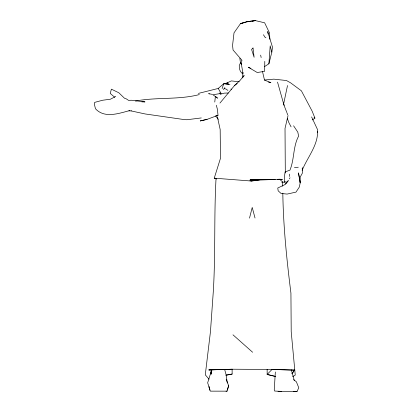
<?xml version="1.0" encoding="UTF-8"?>
<svg xmlns="http://www.w3.org/2000/svg" width="412" height="412" viewBox="0 0 412 412"><rect width="100%" height="100%" fill="white"/><g stroke="black" fill="none" stroke-linecap="round" stroke-linejoin="round"><path stroke-width="0.62" d="M267.156 374.431L275.716 376.517L267.156 374.446L267.146 369.307M264.782 61.352L264.648 71.317L257.248 72.533L248.245 67.192L250.954 68.428M311.606 116.91L317.503 129.523C318.821 144.597 307.44 157.08 302.156 170.357M241.854 60.327L241.483 63.906M242.575 77.92L242.91 72.301M275.34 371.979L274.258 389.922L274.613 391.039L281.638 391.4M268.902 63.767L270.2 45.83L271.838 52.118L268.902 63.767L264.355 66.708M211.402 369.93L211.068 374.276L211.547 370.918M241.597 63.7L241.375 64.21L242.982 73.259M289.409 176.48L289.667 174.111M214.765 102.052L215.399 96.398L217.557 98.185L212.958 94.76L221.048 93.426L220.739 92.875L219.756 93.014L221.048 93.426L220.07 94.008M210.872 373.324L211.387 369.512M271.838 52.118L272.507 47.22L267.697 31.539L268.088 34.005M302.181 169.008L302.372 167.751L302.346 173.189L300.199 177.057L300.183 182.835L299.292 187.12L295.981 192.121L287.113 194.078L281.061 193.455L278.177 190.838L277.755 188.016L284.831 184.664L288.184 180.883M283.647 103.891L284.151 105.529L283.647 103.891L287.514 85.526M226.502 380.606L226.209 379.421L228.629 385.678L227.038 391.158L226.023 391.158M288.055 115.489L285.022 128.389L285.305 172.958M216.269 178.355L215.981 179.575C213.952 217.284 215.651 255.085 213.21 292.803L210.455 331.675L205.284 374.853L209.054 379.189M249.502 218.139L252.221 207.442L255.023 218M227.409 390.035L228.629 385.678M211.521 370.388L207.658 382.81L210.352 391.142L227.038 391.158M216.619 178.926L214.245 178.169L220.487 158.285L220.173 129.548L217.361 116.745M222.13 88.601L223.721 83.708L227.872 83.023L228.742 84.676M243.502 77.044L244.125 75.396L240.227 80.227L234.665 85.397L219.957 103.057M278.023 391.4L297.103 391.385L298.772 387.749L296.341 381.728L293.55 379.632M289.389 178.885L289.997 177.768M223.422 89.584L224.885 87.581M226.976 84.393L227.872 83.023M285.64 184.056L288.318 180.466M240.67 62.418L239.259 65.529C239.197 68.665 239.964 72.296 242.962 73.882M267.156 374.446L271.997 369.461L294.534 370.105L272.832 369.466M198.393 93.4L218.252 88.451L223.721 83.708L229.927 84.697M312.378 119.964L314.912 118.115L312.183 111.23L301.383 90.81L290.661 82.879L286.489 80.531L273.82 79.15L264.406 80.016M286.191 181.527L284.743 182.567L284.568 175.79L285.073 171.938L289.95 170.12C294.462 159.398 292.947 146.533 298.618 136.109L297.799 132.123L293.576 125.778M234.665 85.397L237.266 83.528M129.718 110.57C118.764 113.434 104.55 118.661 95.471 108.763L94.333 104.169L94.662 102.387L102.717 100.224L110.38 99.23L115.741 96.418M292.644 376.64L295.25 375.049L291.207 331.675L290.929 293.107C286.773 259.926 283.312 226.657 282.823 193.197M224.952 83.832L231.374 80.901L239.284 81.818M207.087 119.362L200.263 120.932L207.087 119.362L218.01 115.293L217.438 109.401L216.321 105.24M220.348 94.23L224.308 93.138L228.346 92.988M216.491 115.566L216.212 115.618M216.779 115.515L218.01 115.293M281.782 182.609L284.857 181.877M242.998 23.077L240.526 23.572L234.011 32.862L232.553 45.459L233.074 50.017L241.926 60.229M252.257 21.218L255.342 20.6L264.638 22.804L269.541 33.006L269.85 39.341M199.336 94.575C178.432 100.008 156.545 96.995 135.45 101.048M232.157 374.034L225.941 375.203L232.157 374.05L232.095 369.214L208.869 369.93L232.095 369.229M259.632 179.869L251.686 181.059L214.245 178.169M294.462 167.694L298.288 167.21M201.272 117.935L186.832 119.748L182.341 119.32L145.096 113.949L131.15 110.921L128.915 110.859M261.496 179.441L253.607 180.291L250.002 179.895L271.503 179.421M208.869 369.93L220.544 369.358M275.262 179.431L253.607 180.291L251.686 181.059L249.868 180.693M277.806 179.328L282.395 179.375L250.475 179.75M277.827 179.282L280.356 179.225M241.653 63.948L240.51 63.149L239.841 58.355M293.411 391.385L297.103 391.385M141.836 101.877L145.019 101.888L131.201 100.24L128.668 100.44L126.103 98.751L124.501 98.247L118.805 92.751L111.384 89.157L110.246 93.452L114.742 97.278M232.095 369.214L271.997 369.471M265.915 37.719L265.117 37.363L263.407 34.732M208.673 93.699L212.474 94.4M268.423 82.127L270.916 82.606L264.514 80.129L262.495 71.57M224.185 88.647L225.961 89.018L227.934 90.429M208.853 93.735L209.399 93.89M282.277 181.641L282.539 186.203M232.986 334.817L252.623 352.26M279.557 179.189L282.354 181.677M314.088 117.229L314.912 118.115M215.528 115.844L218.345 119.295M218.252 88.451L220.43 92.324M230.988 88.93L231.276 89.471M291.083 126.881L288.761 122.374L287.262 118.234M241.375 63.824L241.545 64.164M284.316 106.049L286.829 112.461M287.025 112.97L287.705 114.845M294.333 380.642L291.325 369.894M277.528 82.096L283.739 104.226M224.648 369.482L226.023 374.436L227.306 382.908M317.415 131.546L317.667 132.746M260.652 55.11L261.156 57.551M131.104 110.462L131.15 110.921M294.529 370.115L291.969 373.766L294.529 370.115M253.014 48.008L251.583 49.461L254.111 57.299L253.014 48.008M246.628 21.712L240.526 23.572L248.606 21.476L255.342 20.6L246.628 21.712M209.796 390.02L209.069 386.827L209.796 390.02M299.483 178.36L298.489 172.896L300.183 182.835L299.483 178.36"/></g></svg>
